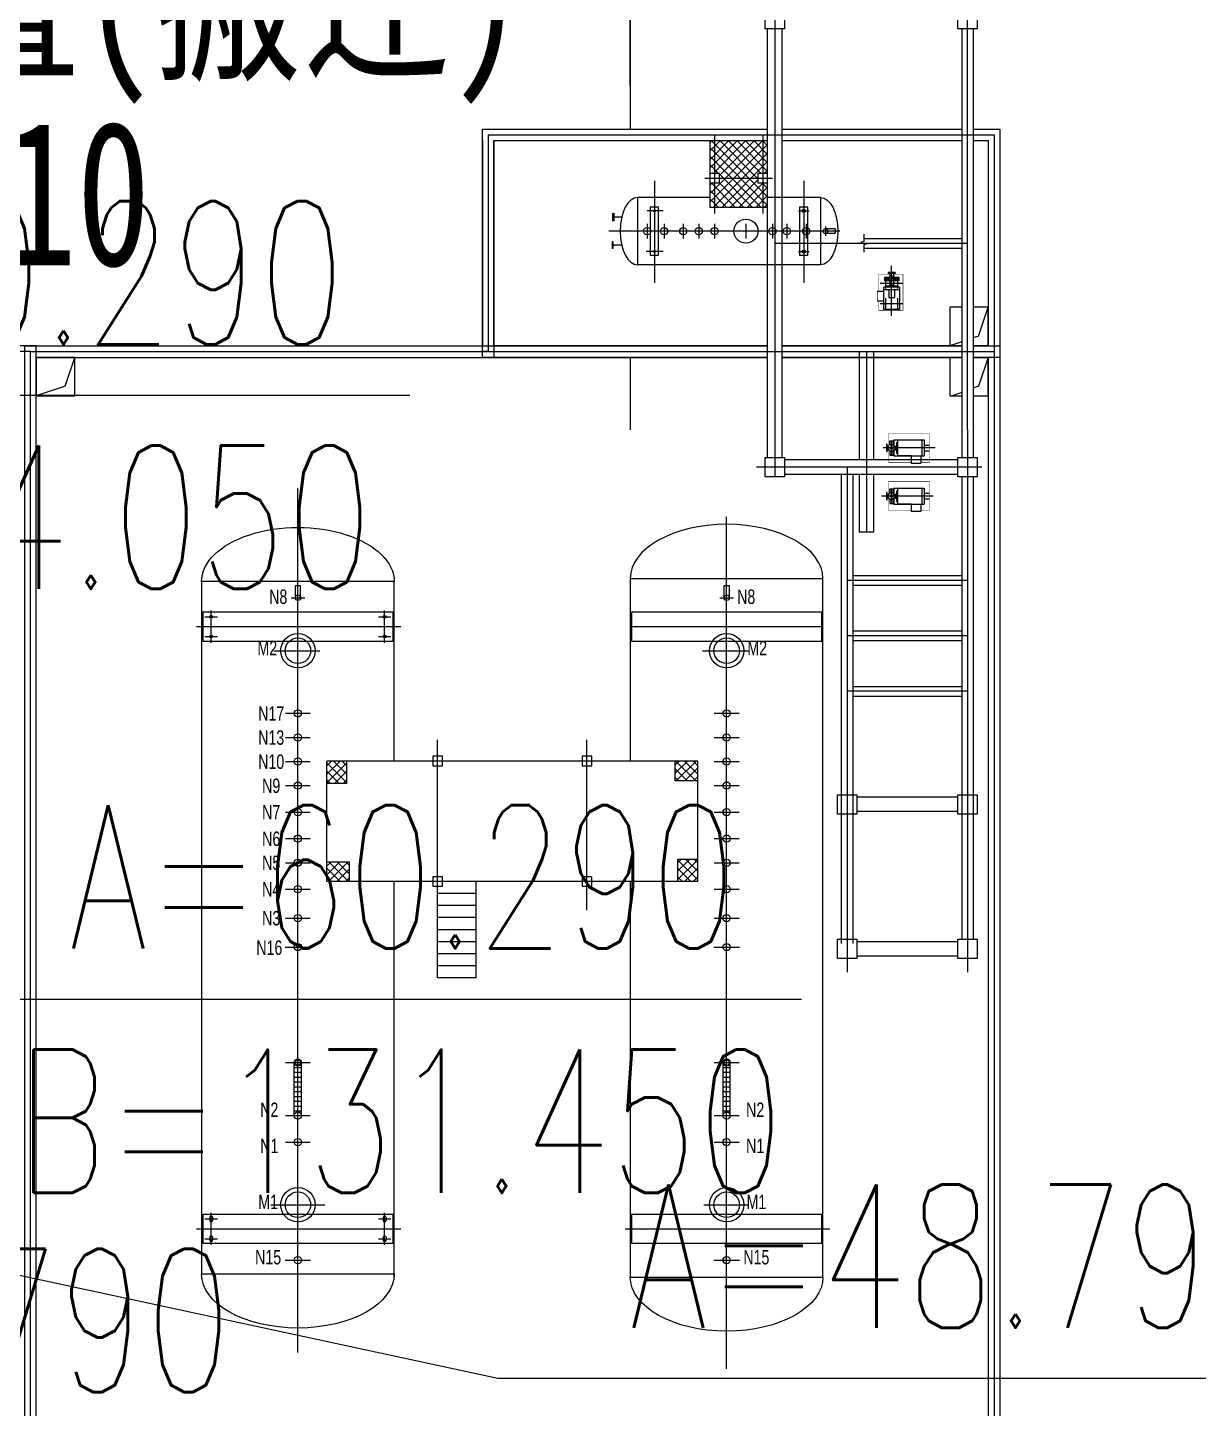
# Model space of a CAD drawing. Extents: x -170 to 1091, y -90 to 504.
# Drawn here: x 138.44 to 162.74, y 44.56 to 73.23 of the extents above; entities that cross this region are included whole.
import ezdxf
from ezdxf.enums import TextEntityAlignment as Align

# ---------------------------------------------------------------- set-up
doc = ezdxf.new("R2010")
doc.units = 0
doc.header["$LTSCALE"] = 1000
doc.linetypes.add('CENTER', pattern=[50.8, 31.75, -6.35, 6.35, -6.35])
doc.layers.get('0').update_dxf_attribs({"linetype": 'CONTINUOUS'})
for name, color, linetype in [('DIM_COOR', 3, 'CONTINUOUS'), ('PUB_TEXT', 7, 'CONTINUOUS'), ('中心线', 3, 'CENTER'), ('已建', 8, 'CONTINUOUS'), ('管架', 30, 'CONTINUOUS')]:
    doc.layers.add(name, color=color, linetype=linetype)
doc.styles.add('_TCH_DIM', font='SIMPLEX', dxfattribs={"bigfont": 'GBCBIG'})
doc.styles.add('HGCAD', font='HGCAD.SHX', dxfattribs={"width": 0.75, "bigfont": 'hztxt.shx'})
doc.styles.get("Standard").update_dxf_attribs({"font": '', "width": 0.75})
doc.styles.get('STANDARD').set_extended_font_data('SimSun')
pattern_1 = [(134.99994, (2963.65205, 432.64391), (0.08838844, 0.0883882553), []), (44.99994, (2963.65205, 432.64391), (0.0883882553, -0.08838844), [])]

msp = doc.modelspace()

# ---------------------------------------------------------------- hatches: boundary and pattern name
at = {"layer": '已建', "linetype": 'Continuous'}
h = msp.add_hatch(dxfattribs=at)
h.set_pattern_fill('ANSI37', color=8, angle=-0.00006, style=0)
h.set_pattern_definition(pattern_1)
h.paths.add_polyline_path([(153.79996, 70.20014), (153.69996, 70.20014), (153.69996, 70.88014), (153.79996, 70.88014)])
h.paths.add_polyline_path([(153.69996, 70.88014), (153.69996, 70.20014), (153.59996, 70.20014), (153.59996, 70.10014), (152.79996, 70.10015), (152.79996, 70.20015), (152.69996, 70.20015), (152.69996, 70.88015)])
h.paths.add_polyline_path([(152.69996, 70.20015), (152.59996, 70.20015), (152.59996, 70.88015), (152.69996, 70.88015)])
h.paths.add_polyline_path([(153.59996, 70.00014), (153.69996, 70.00014), (153.69996, 69.70014), (152.69996, 69.70015), (152.69996, 70.00015), (152.79996, 70.00015), (152.79996, 70.10015), (153.59996, 70.10014)])
h.paths.add_polyline_path([(153.69996, 70.00014), (153.79996, 70.00014), (153.79996, 69.70014), (153.69996, 69.70014)])
h.paths.add_polyline_path([(152.69996, 69.70015), (152.59996, 69.70015), (152.59996, 70.00015), (152.69996, 70.00015)])
h.paths.add_polyline_path([(152.69996, 69.50015), (152.59996, 69.50015), (152.59996, 69.70015), (152.69996, 69.70015)])
h.paths.add_polyline_path([(153.69996, 69.70014), (153.69996, 69.50014), (152.69996, 69.50015), (152.69996, 69.70015)])
h.paths.add_polyline_path([(153.79996, 69.50014), (153.69996, 69.50014), (153.69996, 69.70014), (153.79996, 69.70014)])
h = msp.add_hatch(dxfattribs=at)
h.set_pattern_fill('ANSI37', color=8, angle=-90.00006, style=0)
h.set_pattern_definition([(224.99994, (-229.99382, 2869.30226), (-0.0883882553, 0.08838844), []), (134.99994, (-229.99382, 2869.30226), (0.08838844, 0.0883882553), [])])
h.paths.add_polyline_path([(144.64995, 57.53387), (144.64995, 58.00015), (145.05976, 58.00015), (145.05976, 57.53387)])
h = msp.add_hatch(dxfattribs=at)
h.set_pattern_fill('ANSI37', color=8, angle=-0.00006, style=0)
h.set_pattern_definition(pattern_1)
h.paths.add_polyline_path([(151.88367, 57.59033), (151.88367, 58.00015), (152.34995, 58.00015), (152.34995, 57.59033)])
h = msp.add_hatch(dxfattribs=at)
h.set_pattern_fill('ANSI37', color=8, angle=179.99994, style=0)
h.set_pattern_definition([(314.99994, (-2666.65216, -319.14361), (-0.08838844, -0.0883882553), []), (224.99994, (-2666.65216, -319.14361), (-0.0883882553, 0.08838844), [])])
h.paths.add_polyline_path([(145.11622, 55.50015), (144.64994, 55.50015), (144.64994, 55.90997), (145.11622, 55.90997)])
h = msp.add_hatch(dxfattribs=at)
h.set_pattern_fill('ANSI37', color=8, angle=89.99994, style=0)
h.set_pattern_definition([(44.99994, (526.99371, -2755.80196), (0.0883882553, -0.08838844), []), (314.99994, (526.99371, -2755.80196), (-0.08838844, -0.0883882553), [])])
h.paths.add_polyline_path([(152.34994, 55.96643), (152.34994, 55.50015), (151.94013, 55.50015), (151.94013, 55.96643)])

# ---------------------------------------------------------------- linework, layer by layer
at = {"ltscale": 10}
for p, q in [((152.34995, 58.00015), (144.64995, 58.00015)), ((152.34994, 55.50015), (144.64994, 55.50015))]:
    msp.add_line(p, q, dxfattribs=at)
at = {"layer": 'DIM_COOR', "color": 4, "linetype": 'Continuous'}
for p, q in [((128.00347, 65.59796), (146.37347, 65.59796)), ((136.57505, 53.06058), (154.50505, 53.06058)), ((131.44994, 48.7899), (148.20357, 45.18865)), ((148.20357, 45.18865), (166.13357, 45.18865))]:
    msp.add_line(p, q, dxfattribs=at)
at = {"layer": '中心线', "ltscale": 30}
for p, q in [((138.49996, 66.50016), (118.49996, 66.49991)), ((138.49993, 43.00016), (138.49996, 66.50016)), ((138.49993, 43.00016), (138.49996, 66.50016)), ((138.49993, 43.00016), (138.49996, 66.50016)), ((138.49996, 66.50016), (158.49996, 66.50014))]:
    msp.add_line(p, q, dxfattribs=at)
at = {"layer": '已建', "color": 8, "linetype": 'Continuous'}
for p, q in [((153.94997, 79.30025), (153.94995, 64.8732)), ((157.94995, 64.8732), (157.94997, 79.30025)), ((150.94996, 72.01466), (150.94996, 74.88283)), ((150.94996, 74.88283), (150.94996, 71.12015)), ((153.79995, 64.8732), (153.79996, 73.20014)), ((154.09995, 64.8732), (154.09996, 73.20014)), ((157.82996, 73.20014), (157.82995, 64.8732)), ((158.06996, 73.20014), (158.06995, 64.8732)), ((147.99996, 71.00015), (147.99996, 66.50015)), ((147.99996, 71.00015), (158.49996, 71.00014)), ((152.59996, 70.88015), (152.59996, 69.50015)), ((152.69996, 71.00015), (152.69996, 69.36691)), ((153.69996, 71.00014), (153.69996, 69.36691)), ((153.79996, 69.50014), (153.79996, 70.88014)), ((158.49996, 71.00014), (158.49993, 43.00014)), ((151.44996, 70.04677), (151.44996, 67.93015)), ((152.49996, 70.10015), (153.89996, 70.10014)), ((153.79996, 70.20014), (153.59996, 70.20014)), ((153.59996, 70.20014), (153.59996, 70.00014)), ((153.59996, 70.00014), (153.79996, 70.00014)), ((154.54996, 70.04677), (154.54996, 67.93014)), ((152.59996, 69.70015), (151.09996, 69.70015)), ((151.09996, 69.70015), (151.09996, 68.30015)), ((151.44996, 69.65015), (151.44996, 68.2035)), ((154.89996, 69.70014), (153.79996, 69.70014)), ((154.89996, 69.70014), (154.89996, 68.30014)), ((150.58991, 69.21015), (150.58991, 69.37015)), ((150.58991, 69.21015), (150.58991, 69.37015)), ((150.61791, 69.21015), (150.61791, 69.37015)), ((150.61791, 69.21015), (150.61791, 69.37015)), ((151.62927, 69.42015), (151.29757, 69.42015)), ((152.59996, 69.50015), (153.79996, 69.50014)), ((154.439, 69.42014), (154.66092, 69.42014)), ((154.52996, 69.44014), (154.56996, 69.44014)), ((154.56996, 69.40014), (154.52996, 69.40014)), ((150.77395, 69.29015), (150.61791, 69.29015)), ((151.29996, 69.1544), (151.29996, 68.8459)), ((151.64996, 69.1544), (151.64996, 68.8459)), ((152.04996, 69.1544), (152.04996, 68.8459)), ((152.36996, 69.15439), (152.36996, 68.8459)), ((152.69996, 69.15439), (152.69996, 68.8459)), ((153.34996, 69.15439), (153.34996, 68.8459)), ((153.89996, 69.15439), (153.89996, 68.8459)), ((154.19996, 69.15439), (154.19996, 68.8459)), ((154.59996, 69.15439), (154.59996, 68.84589)), ((154.99996, 69.09572), (154.99996, 68.90456)), ((155.30196, 69.00014), (150.50212, 69.00015)), ((155.19996, 69.05014), (154.99996, 69.05014)), ((155.19996, 68.95014), (154.99996, 68.95014)), ((155.19996, 69.05014), (155.19996, 68.95014)), ((155.79608, 68.93917), (155.79608, 68.78364)), ((155.79608, 68.85014), (157.82996, 68.85014)), ((150.57391, 68.74915), (150.57191, 68.74915)), ((150.57391, 68.67115), (150.57191, 68.67115)), ((150.57391, 68.74915), (150.57591, 68.74915)), ((150.57391, 68.67115), (150.57591, 68.67115)), ((150.58991, 68.77815), (150.57591, 68.77815)), ((150.58991, 68.64215), (150.57591, 68.64215)), ((150.58991, 68.64215), (150.58991, 68.77815)), ((150.58991, 68.64215), (150.58991, 68.77815)), ((150.77395, 68.71015), (150.58991, 68.71015)), ((151.62927, 68.58015), (151.28298, 68.58015)), ((153.94996, 68.75014), (157.94996, 68.75014)), ((154.439, 68.58111), (154.66092, 68.58111)), ((154.52996, 68.59986), (154.56996, 68.59986)), ((154.56996, 68.55986), (154.52996, 68.55986)), ((155.79608, 68.71665), (155.79608, 68.56112)), ((155.79608, 68.65014), (157.82996, 68.65014)), ((154.89996, 68.30014), (151.09996, 68.30015)), ((156.37496, 67.24264), (156.37496, 68.28292)), ((156.32234, 68.03611), (156.22496, 68.03611)), ((156.22496, 68.03611), (156.22496, 67.96611)), ((156.32556, 67.99611), (156.22496, 67.99611)), ((156.52496, 67.96611), (156.22496, 67.96611)), ((156.24996, 68.03088), (156.24996, 67.8094)), ((156.24996, 68.03088), (156.24996, 67.8094)), ((156.24996, 68.03088), (156.24996, 67.8094)), ((156.47396, 68.02014), (156.27396, 68.02014)), ((156.29996, 68.14014), (156.29996, 68.12014)), ((156.44996, 68.14014), (156.29996, 68.14014)), ((156.44996, 68.12014), (156.29996, 68.12014)), ((156.33896, 68.12014), (156.33896, 68.0613)), ((156.33896, 67.96611), (156.33896, 67.87611)), ((156.41096, 68.12014), (156.41096, 68.05952)), ((156.41096, 67.96611), (156.41096, 67.87611)), ((156.52496, 67.99611), (156.42235, 67.99611)), ((156.52496, 68.03611), (156.42557, 68.03611)), ((156.44996, 68.14014), (156.44996, 68.12014)), ((156.49996, 68.03088), (156.49996, 67.8094)), ((156.49996, 68.03088), (156.49996, 67.8094)), ((156.52496, 68.03611), (156.52496, 67.96611)), ((156.20996, 67.74767), (156.07996, 67.74767)), ((156.13922, 67.92014), (156.61069, 67.92014)), ((156.53996, 67.83611), (156.20996, 67.83611)), ((156.20996, 67.37111), (156.20996, 67.83611)), ((156.20996, 67.78211), (156.20996, 67.80211)), ((156.53996, 67.78211), (156.20996, 67.78211)), ((156.48496, 67.85611), (156.26496, 67.85611)), ((156.26496, 67.85611), (156.26496, 67.83611)), ((156.31496, 67.78211), (156.31496, 67.62211)), ((156.41496, 67.87611), (156.33496, 67.87611)), ((156.33496, 67.87611), (156.33496, 67.85611)), ((156.41496, 67.87611), (156.41496, 67.85611)), ((156.43496, 67.78211), (156.43496, 67.62211)), ((156.48496, 67.85611), (156.48496, 67.83611)), ((156.53996, 67.83611), (156.53996, 67.37111)), ((156.20996, 67.54767), (156.07996, 67.54767)), ((156.13922, 67.50014), (156.61069, 67.50014)), ((156.53996, 67.37111), (156.20996, 67.37111)), ((156.24996, 67.61088), (156.24996, 67.3894)), ((156.31496, 67.62211), (156.43496, 67.62211)), ((156.49996, 67.61088), (156.49996, 67.3894)), ((156.49996, 67.61088), (156.49996, 67.3894)), ((158.17996, 66.82014), (158.37996, 67.42014)), ((158.17996, 66.82014), (158.06996, 66.78347)), ((138.49996, 66.50016), (158.49996, 66.50014)), ((155.69996, 66.50014), (155.69995, 64.25014)), ((155.84996, 66.50014), (155.84995, 62.75014)), ((155.99996, 66.50014), (155.99995, 64.25014)), ((157.82996, 66.70347), (157.57996, 66.62014)), ((150.94996, 66.38015), (150.94995, 64.8732)), ((153.79995, 64.30014), (153.79995, 64.8732)), ((153.94995, 64.8732), (153.94995, 63.90014)), ((154.09995, 64.30014), (154.09995, 64.8732)), ((157.82995, 64.8732), (157.82995, 64.30014)), ((157.94995, 64.8732), (157.94994, 53.61776)), ((158.06995, 64.8732), (158.06995, 64.30014)), ((157.27759, 64.50014), (156.19714, 64.50014)), ((156.29895, 64.53783), (156.29895, 64.46246)), ((156.36595, 64.59014), (156.36595, 64.41014)), ((156.37495, 64.43361), (156.37495, 64.65014)), ((156.37495, 64.56667), (156.37495, 64.35014)), ((156.41995, 64.53614), (156.45595, 64.53614)), ((156.45595, 64.54014), (156.45595, 64.46014)), ((156.45595, 64.54014), (156.47595, 64.54014)), ((156.47595, 64.61014), (156.47595, 64.39014)), ((156.47595, 64.61014), (156.49595, 64.61014)), ((156.49595, 64.66514), (156.49595, 64.33514)), ((156.99995, 64.66514), (156.99995, 64.33514)), ((157.04995, 64.56014), (157.15995, 64.56014)), ((157.74995, 64.25014), (154.14995, 64.25014)), ((156.41995, 64.46414), (156.45595, 64.46414)), ((156.45595, 64.46014), (156.47595, 64.46014)), ((156.47595, 64.39014), (156.49595, 64.39014)), ((156.77995, 64.33514), (156.49595, 64.33514)), ((157.04995, 64.44014), (157.15995, 64.44014)), ((158.24995, 64.10014), (153.56884, 64.10014)), ((157.74995, 63.95014), (154.14995, 63.95014)), ((155.32995, 63.95014), (155.32994, 54.21014)), ((155.44995, 64.10014), (155.44994, 53.61776)), ((155.56995, 63.95014), (155.56994, 54.21014)), ((155.69995, 63.95014), (155.69995, 62.75014)), ((155.99995, 63.95014), (155.99995, 62.75014)), ((144.04993, 45.7206), (144.04995, 63.66092)), ((156.37495, 63.43361), (156.37495, 63.65014)), ((156.49595, 63.66514), (156.49595, 63.33514)), ((156.99995, 63.66514), (156.99995, 63.33514)), ((157.82995, 63.90014), (157.82994, 54.30014)), ((158.06995, 63.90014), (158.06994, 54.30014)), ((157.23822, 63.50014), (156.16595, 63.50014)), ((156.29895, 63.53783), (156.29895, 63.46246)), ((156.36595, 63.59014), (156.36595, 63.41014)), ((156.37495, 63.56667), (156.37495, 63.35014)), ((156.41995, 63.53614), (156.45595, 63.53614)), ((156.41995, 63.46414), (156.45595, 63.46414)), ((156.45595, 63.54014), (156.45595, 63.46014)), ((156.45595, 63.54014), (156.47595, 63.54014)), ((156.45595, 63.46014), (156.47595, 63.46014)), ((156.47595, 63.61014), (156.47595, 63.39014)), ((156.47595, 63.61014), (156.49595, 63.61014)), ((156.47595, 63.39014), (156.49595, 63.39014)), ((157.04995, 63.56014), (157.15995, 63.56014)), ((157.04995, 63.44014), (157.15995, 63.44014)), ((152.94993, 45.38526), (152.94995, 63.07338)), ((156.77995, 63.33514), (156.49595, 63.33514)), ((155.99995, 62.75014), (155.69995, 62.75014)), ((142.04995, 61.72516), (142.04994, 47.35516)), ((146.04995, 61.72515), (142.04995, 61.72516)), ((146.04995, 58.00015), (146.04995, 61.72515)), ((150.94995, 61.79015), (154.94995, 61.79014)), ((150.94995, 61.79015), (150.94995, 58.00015)), ((154.94994, 47.29014), (154.94995, 61.79014)), ((157.94995, 61.75014), (155.44995, 61.75014)), ((155.56995, 61.85014), (157.82995, 61.85014)), ((155.56995, 61.65014), (157.82995, 61.65014)), ((143.90837, 61.39015), (144.19153, 61.39015)), ((152.80837, 61.39015), (153.09153, 61.39015)), ((142.24995, 60.45632), (142.24995, 61.12399)), ((145.84995, 60.45632), (145.84995, 61.12399)), ((141.94588, 60.79016), (146.19015, 60.79015)), ((142.12112, 60.99516), (142.37878, 60.99516)), ((145.72112, 60.99515), (145.97878, 60.99515)), ((150.94995, 60.79015), (154.94995, 60.79014)), ((142.12112, 60.58516), (142.37878, 60.58516)), ((145.72112, 60.58515), (145.97878, 60.58515)), ((157.94995, 60.60014), (155.44995, 60.60014)), ((155.56995, 60.70014), (157.82995, 60.70014)), ((155.56995, 60.50014), (157.82995, 60.50014)), ((143.54872, 60.29016), (144.50342, 60.29015)), ((152.44872, 60.29015), (153.40342, 60.29014)), ((157.94995, 59.45014), (155.44995, 59.45014)), ((155.56995, 59.55014), (157.82995, 59.55014)), ((155.56995, 59.35014), (157.82995, 59.35014)), ((144.30663, 58.99015), (143.79326, 58.99015)), ((153.20663, 58.99015), (152.69326, 58.99015)), ((143.79326, 58.49015), (144.30663, 58.49015)), ((152.69326, 58.49015), (153.20663, 58.49015)), ((146.94994, 55.50015), (146.94995, 58.44084)), ((150.04994, 54.90615), (150.04995, 58.44083)), ((143.79326, 57.99015), (144.30663, 57.99015)), ((144.64994, 55.50015), (144.64995, 58.00015)), ((152.34994, 55.50015), (152.34995, 58.00015)), ((152.69326, 57.99015), (153.20663, 57.99015)), ((143.79326, 57.49015), (144.30663, 57.49015)), ((152.69326, 57.49015), (153.20663, 57.49015)), ((157.74995, 57.25014), (155.64995, 57.25014)), ((143.79326, 56.94015), (144.30663, 56.94015)), ((152.69326, 56.94015), (153.20663, 56.94015)), ((157.74995, 56.95014), (155.64995, 56.95014)), ((143.79326, 56.39015), (144.30663, 56.39015)), ((152.69326, 56.39015), (153.20663, 56.39015)), ((143.79326, 55.89015), (144.30663, 55.89015)), ((152.69326, 55.89015), (153.20663, 55.89015)), ((143.79326, 55.34015), (144.30663, 55.34015)), ((146.04994, 47.29015), (146.04994, 55.50015)), ((146.94994, 53.50015), (146.94994, 55.50015)), ((147.74994, 53.50015), (147.74994, 55.50015)), ((150.94994, 55.50015), (150.94994, 47.29015)), ((152.69326, 55.34015), (153.20663, 55.34015)), ((147.74994, 55.25015), (146.94994, 55.25015)), ((147.74994, 55.00015), (146.94994, 55.00015)), ((147.74994, 54.75015), (146.94994, 54.75015)), ((143.79326, 54.74015), (144.30663, 54.74015)), ((147.74994, 54.50015), (146.94994, 54.50015)), ((152.69326, 54.74015), (153.20663, 54.74015)), ((147.74994, 54.25015), (146.94994, 54.25015)), ((157.74994, 54.25014), (155.64994, 54.25014)), ((143.78494, 54.14015), (144.31494, 54.14015)), ((147.74994, 54.00015), (146.94994, 54.00015)), ((152.68494, 54.14015), (153.21494, 54.14015)), ((157.74994, 53.95014), (155.64994, 53.95014)), ((147.74994, 53.75015), (146.94994, 53.75015)), ((147.74994, 53.50015), (146.94994, 53.50015)), ((143.79325, 51.74015), (144.30663, 51.74015)), ((143.97494, 50.64015), (143.97494, 51.74015)), ((143.97494, 51.64015), (144.12494, 51.64015)), ((144.12494, 50.64015), (144.12494, 51.74015)), ((152.69325, 51.74015), (153.20663, 51.74015)), ((152.87494, 50.64015), (152.87494, 51.74015)), ((152.87494, 51.64015), (153.02494, 51.64015)), ((153.02494, 50.64015), (153.02494, 51.74015)), ((143.97494, 51.54015), (144.12494, 51.54015)), ((143.97494, 51.44015), (144.12494, 51.44015)), ((143.97494, 51.34015), (144.12494, 51.34015)), ((152.87494, 51.54015), (153.02494, 51.54015)), ((152.87494, 51.44015), (153.02494, 51.44015)), ((152.87494, 51.34015), (153.02494, 51.34015)), ((143.97494, 51.24015), (144.12494, 51.24015)), ((143.97494, 51.14015), (144.12494, 51.14015)), ((143.97494, 51.04015), (144.12494, 51.04015)), ((152.87494, 51.24015), (153.02494, 51.24015)), ((152.87494, 51.14015), (153.02494, 51.14015)), ((152.87494, 51.04015), (153.02494, 51.04015)), ((143.97494, 50.94015), (144.12494, 50.94015)), ((143.97494, 50.84015), (144.12494, 50.84015)), ((143.97494, 50.74015), (144.12494, 50.74015)), ((152.87494, 50.94015), (153.02494, 50.94015)), ((152.87494, 50.84015), (153.02494, 50.84015)), ((152.87494, 50.74015), (153.02494, 50.74015)), ((143.79325, 50.64015), (144.30662, 50.64015)), ((152.69325, 50.64015), (153.20662, 50.64015)), ((143.79325, 50.09015), (144.30662, 50.09015)), ((152.69325, 50.09015), (153.20662, 50.09015)), ((143.48904, 48.79016), (144.61083, 48.79015)), ((143.48904, 48.79016), (144.61083, 48.79015)), ((143.57411, 48.79016), (144.48907, 48.79015)), ((152.47411, 48.79015), (153.38907, 48.79014)), ((152.47411, 48.79015), (153.38907, 48.79014)), ((142.1211, 48.49516), (142.37877, 48.49516)), ((142.21994, 48.52516), (142.21994, 48.46516)), ((142.24994, 47.95632), (142.24994, 48.62399)), ((142.27994, 48.52516), (142.27994, 48.46516)), ((145.7211, 48.49515), (145.97877, 48.49515)), ((145.81994, 48.52515), (145.81994, 48.46515)), ((145.84994, 47.95632), (145.84994, 48.62399)), ((145.87994, 48.52515), (145.87994, 48.46515)), ((141.94586, 48.29016), (146.19014, 48.29015)), ((150.84586, 48.29015), (155.09014, 48.29014)), ((142.1211, 48.08516), (142.37877, 48.08516)), ((142.21994, 48.11516), (142.21994, 48.05516)), ((142.27994, 48.11516), (142.27994, 48.05516)), ((145.7211, 48.08515), (145.97877, 48.08515)), ((145.81994, 48.11515), (145.81994, 48.05515)), ((145.87994, 48.11515), (145.87994, 48.05515)), ((143.78494, 47.64015), (144.31494, 47.64015)), ((152.68494, 47.64015), (153.21494, 47.64015)), ((142.04994, 47.35516), (146.04994, 47.35515)), ((150.94994, 47.29015), (154.94994, 47.29014))]:
    msp.add_line(p, q, dxfattribs=at)
for points in [[(154.14996, 73.60014), (154.14996, 73.20014), (153.74996, 73.20014), (153.74996, 73.60014)], [(158.14996, 73.60014), (158.14996, 73.20014), (157.74996, 73.20014), (157.74996, 73.60014)], [(152.79996, 70.20015), (152.59996, 70.20015), (152.59996, 70.00015), (152.79996, 70.00015)], [(151.53496, 69.50015), (151.36496, 69.50015), (151.36496, 68.50015), (151.53496, 68.50015)], [(154.63496, 69.50014), (154.46496, 69.50014), (154.46496, 68.50014), (154.63496, 68.50014)], [(156.28495, 64.57514), (156.26595, 64.57514), (156.26595, 64.42514), (156.28495, 64.42514)], [(154.14995, 64.30014), (154.14995, 63.90014), (153.74995, 63.90014), (153.74995, 64.30014)], [(158.14995, 64.30014), (158.14995, 63.90014), (157.74995, 63.90014), (157.74995, 64.30014)], [(156.28495, 63.57514), (156.26595, 63.57514), (156.26595, 63.42514), (156.28495, 63.42514)], [(146.02495, 61.09015), (142.07495, 61.09016), (142.07495, 60.49016), (146.02495, 60.49015)], [(154.92495, 61.09014), (150.97495, 61.09015), (150.97495, 60.49015), (154.92495, 60.49014)], [(147.04995, 58.10015), (146.84995, 58.10015), (146.84995, 57.90015), (147.04995, 57.90015)], [(150.14995, 58.10015), (149.94995, 58.10015), (149.94995, 57.90015), (150.14995, 57.90015)], [(155.64995, 57.30014), (155.64995, 56.90014), (155.24995, 56.90014), (155.24995, 57.30014)], [(158.14995, 57.30014), (158.14995, 56.90014), (157.74995, 56.90014), (157.74995, 57.30014)], [(147.04994, 55.60015), (146.84994, 55.60015), (146.84994, 55.40015), (147.04994, 55.40015)], [(150.14994, 55.60015), (149.94994, 55.60015), (149.94994, 55.40015), (150.14994, 55.40015)], [(155.64994, 54.30014), (155.64994, 53.90014), (155.24994, 53.90014), (155.24994, 54.30014)], [(158.14994, 54.30014), (158.14994, 53.90014), (157.74994, 53.90014), (157.74994, 54.30014)], [(146.02494, 48.59015), (142.07494, 48.59016), (142.07494, 47.99016), (146.02494, 47.99015)], [(154.92494, 48.59014), (150.97494, 48.59015), (150.97494, 47.99015), (154.92494, 47.99014)]]:
    msp.add_lwpolyline(points, close=True, dxfattribs=at)
for points in [[(153.79996, 66.38014), (147.87996, 66.38015), (147.87996, 71.12015), (153.79996, 71.12014)], [(154.09996, 71.12014), (157.82996, 71.12014)], [(158.06996, 71.12014), (158.61996, 71.12014), (158.61996, 66.38014), (158.06996, 66.38014)], [(147.99996, 71.00015), (147.99996, 66.50015), (147.87996, 66.50015)], [(147.87996, 70.88015), (147.87996, 66.62015)], [(148.11996, 70.88015), (148.11996, 66.38015), (147.87996, 66.38015)], [(153.79996, 66.62014), (148.11996, 66.62015), (148.11996, 70.88015), (153.79996, 70.88014)], [(154.09996, 70.88014), (157.82996, 70.88014)], [(158.06996, 70.88014), (158.37996, 70.88014), (158.37996, 66.62014), (158.06996, 66.62014)], [(150.57191, 68.77815), (150.57191, 68.64215)], [(150.57391, 68.74915), (150.57391, 68.67115)], [(150.57391, 68.74915), (150.57391, 68.67115)], [(150.57591, 68.77815), (150.57591, 68.64215)], [(150.58991, 68.77815), (150.58991, 68.64215)], [(155.79608, 68.78364), (155.73358, 68.76689), (155.85858, 68.7334), (155.79608, 68.71665)], [(157.82996, 67.42014), (157.57996, 67.42014), (157.57996, 66.62014), (157.82996, 66.62014)], [(158.06996, 66.62014), (158.37996, 66.62014), (158.37996, 67.42014), (158.06996, 67.42014)], [(158.61996, 66.38014), (158.61993, 42.88014), (138.37993, 42.88016), (138.37996, 66.62016), (153.79996, 66.62014)], [(154.09996, 66.62014), (157.82996, 66.62014)], [(157.82996, 66.62014), (154.09996, 66.62014)], [(158.06996, 66.62014), (158.61996, 66.62014)], [(158.61996, 66.62014), (158.61996, 66.38014)], [(158.37996, 66.38014), (158.37993, 43.12014), (138.61993, 43.12016), (138.61996, 66.38016), (153.79996, 66.38014)], [(154.09996, 66.38014), (157.82996, 66.38014)], [(157.82996, 66.38014), (154.09996, 66.38014)], [(157.82996, 66.38014), (157.57996, 66.38014), (157.57995, 65.58014), (157.82995, 65.58014)], [(158.06995, 65.58014), (158.37995, 65.58014), (158.37996, 66.38014), (158.06996, 66.38014)], [(158.37996, 66.38014), (158.17995, 65.78014), (158.06995, 65.7401)], [(158.06996, 66.38014), (158.37996, 66.38014), (158.37996, 66.38014)], [(157.82995, 65.65275), (157.63046, 65.58014)], [(156.27495, 64.53614), (156.29785, 64.53614)], [(156.33495, 64.65014), (156.40495, 64.65014)], [(156.33495, 64.56461), (156.33495, 64.65014)], [(156.33495, 64.56667), (156.33495, 64.56461)], [(156.40495, 64.55523), (156.40495, 64.65014)], [(156.41995, 64.66514), (156.41995, 64.33514)], [(156.41995, 64.66514), (157.04995, 64.66514)], [(156.49595, 64.66514), (156.99995, 64.66514)], [(157.04995, 64.66514), (157.04995, 64.33514)], [(156.27495, 64.46414), (156.29785, 64.46414)], [(156.33495, 64.43567), (156.33495, 64.35014)], [(156.33495, 64.35014), (156.40495, 64.35014)], [(156.40495, 64.44505), (156.40495, 64.35014)], [(156.41995, 64.33514), (157.04995, 64.33514)], [(156.77995, 64.33514), (156.77995, 64.18414)], [(156.97995, 64.33514), (156.97995, 64.18414)], [(156.77995, 64.18414), (156.97995, 64.18414)], [(156.33495, 63.65014), (156.40495, 63.65014)], [(156.33495, 63.56461), (156.33495, 63.65014)], [(156.40495, 63.55523), (156.40495, 63.65014)], [(156.41995, 63.66514), (156.41995, 63.33514)], [(156.41995, 63.66514), (157.04995, 63.66514)], [(156.49595, 63.66514), (156.99995, 63.66514)], [(157.04995, 63.66514), (157.04995, 63.33514)], [(156.27495, 63.53614), (156.29785, 63.53614)], [(156.27495, 63.46414), (156.29785, 63.46414)], [(156.33495, 63.56667), (156.33495, 63.56461)], [(156.33495, 63.43567), (156.33495, 63.35014)], [(156.33495, 63.35014), (156.40495, 63.35014)], [(156.40495, 63.44505), (156.40495, 63.35014)], [(156.41995, 63.33514), (157.04995, 63.33514)], [(156.77995, 63.33514), (156.77995, 63.18414)], [(156.77995, 63.18414), (156.97995, 63.18414)], [(156.97995, 63.33514), (156.97995, 63.18414)], [(144.10695, 61.38739), (144.10695, 61.63739), (143.99295, 61.63739), (143.99295, 61.38739)], [(153.00695, 61.38738), (153.00695, 61.63738), (152.89295, 61.63738), (152.89295, 61.38738)], [(145.05976, 58.00015), (145.05976, 57.53387), (144.64995, 57.53387)], [(152.34995, 57.59033), (151.88367, 57.59033), (151.88367, 58.00015)], [(144.64994, 55.90997), (145.11622, 55.90997), (145.11622, 55.50015)], [(151.94013, 55.50015), (151.94013, 55.96643), (152.34994, 55.96643)]]:
    msp.add_lwpolyline(points, dxfattribs=at)
for points, const_width in [([(156.41096, 68.10611), (156.60996, 68.10611), (156.60996, 67.35611), (156.10996, 67.35611), (156.10996, 67.54767)], 0.01), ([(156.10996, 67.74767), (156.10996, 68.10611), (156.33896, 68.10611)], 0.01), ([(156.07996, 67.74767), (156.07996, 67.54767)], 0.015), ([(156.97995, 64.20014), (157.15995, 64.20014), (157.15995, 64.80014), (156.30995, 64.80014), (156.30995, 64.55045)], 0.01), ([(156.30995, 64.44983), (156.30995, 64.20014), (156.77995, 64.20014)], 0.01), ([(156.97995, 63.20014), (157.15995, 63.20014), (157.15995, 63.80014), (156.30995, 63.80014), (156.30995, 63.55045)], 0.01), ([(156.30995, 63.44983), (156.30995, 63.20014), (156.77995, 63.20014)], 0.01)]:
    msp.add_lwpolyline(points, dxfattribs=dict(at, const_width=const_width))
for centre, radius in [((151.44996, 69.42015), 0.02), ((151.29996, 69.00015), 0.075), ((151.64996, 69.00015), 0.075), ((152.04996, 69.00015), 0.075), ((152.36996, 69.00015), 0.075), ((152.69996, 69.00015), 0.075), ((153.34996, 69.00014), 0.25), ((153.89996, 69.00014), 0.075), ((154.19996, 69.00014), 0.075), ((154.59996, 69.00014), 0.075), ((154.99996, 69.00014), 0.05), ((151.44996, 68.58015), 0.02), ((156.37396, 68.02014), 0.05403), ((156.37496, 68.02014), 0.024), ((156.36595, 64.50014), 0.024), ((156.36595, 63.50014), 0.024), ((144.04995, 61.39015), 0.057), ((152.94995, 61.39015), 0.057), ((142.24995, 60.99516), 0.03), ((145.84995, 60.99515), 0.03), ((142.24995, 60.58516), 0.03), ((144.04995, 60.29015), 0.3575), ((144.04995, 60.29015), 0.265), ((145.84995, 60.58515), 0.03), ((152.94995, 60.29015), 0.3575), ((152.94995, 60.29015), 0.265), ((144.04995, 58.99015), 0.075), ((152.94995, 58.99015), 0.075), ((144.04995, 58.49015), 0.075), ((152.94995, 58.49015), 0.075), ((144.04995, 57.99015), 0.075), ((152.94995, 57.99015), 0.075), ((144.04995, 57.49015), 0.075), ((152.94995, 57.49015), 0.075), ((144.04995, 56.94015), 0.075), ((152.94995, 56.94015), 0.075), ((144.04995, 56.39015), 0.075), ((152.94995, 56.39015), 0.075), ((144.04994, 55.89015), 0.075), ((152.94994, 55.89015), 0.075), ((144.04994, 55.34015), 0.075), ((152.94994, 55.34015), 0.075), ((144.04994, 54.74015), 0.075), ((152.94994, 54.74015), 0.075), ((144.04994, 54.14015), 0.075), ((152.94994, 54.14015), 0.075), ((144.04994, 51.74015), 0.075), ((144.04994, 51.74015), 0.057), ((152.94994, 51.74015), 0.075), ((152.94994, 51.74015), 0.057), ((144.04994, 50.64015), 0.075), ((144.04994, 50.64015), 0.075), ((152.94994, 50.64015), 0.075), ((144.04994, 50.09015), 0.075), ((152.94994, 50.09015), 0.075), ((144.04994, 48.79015), 0.3575), ((144.04994, 48.79015), 0.3575), ((144.04994, 48.79015), 0.3575), ((144.04994, 48.79015), 0.265), ((144.04994, 48.79015), 0.265), ((144.04994, 48.79015), 0.265), ((152.94994, 48.79015), 0.3575), ((152.94994, 48.79015), 0.3575), ((152.94994, 48.79015), 0.265), ((152.94994, 48.79015), 0.265), ((144.04994, 47.64015), 0.075), ((144.04994, 47.64015), 0.075), ((144.04994, 47.64015), 0.075), ((152.94994, 47.64015), 0.075), ((152.94994, 47.64015), 0.075), ((152.94994, 47.64015), 0.075)]:
    msp.add_circle(centre, radius, dxfattribs=at)
for centre, radius, start, end in [((154.52996, 69.42014), 0.02, 89.99994, 269.99994), ((154.56996, 69.42014), 0.02, 269.99994, 89.99994), ((154.52996, 68.57986), 0.02, 89.99994, 269.99994), ((154.56996, 68.57986), 0.02, 269.99994, 89.99994), ((156.36595, 64.50014), 0.0675, 89.99994, 269.99994), ((156.36595, 64.50014), 0.0675, 36.869838, 89.99994), ((156.36595, 64.50014), 0.0675, 269.99994, 323.130043), ((156.36595, 63.50014), 0.0675, 89.99994, 269.99994), ((156.36595, 63.50014), 0.0675, 36.869838, 89.99994), ((156.36595, 63.50014), 0.0675, 269.99994, 323.130043), ((142.24994, 48.52516), 0.03, 359.99994, 179.99994), ((142.24994, 48.46516), 0.03, 179.99994, 359.99994), ((145.84994, 48.52515), 0.03, 359.99994, 179.99994), ((145.84994, 48.46515), 0.03, 179.99994, 359.99994), ((142.24994, 48.11516), 0.03, 359.99994, 179.99994), ((142.24994, 48.05516), 0.03, 179.99994, 359.99994), ((145.84994, 48.11515), 0.03, 359.99994, 179.99994), ((145.84994, 48.05515), 0.03, 179.99994, 359.99994)]:
    msp.add_arc(centre, radius, start, end, dxfattribs=at)
for centre, major_axis, ratio in [((151.09996, 69.00015), (0, 0.7), 0.51170112), ((152.94995, 61.79015), (2, 0), 0.5625)]:
    msp.add_ellipse(centre, major_axis=major_axis, ratio=ratio, start_param=0, end_param=3.14159265, dxfattribs=at)
at = {"layer": '已建', "color": 8, "linetype": 'Continuous', "extrusion": (0, 0, -1)}
for centre, major_axis, ratio, start_param, end_param in [((154.89996, 69.00014), (0, 0.7), 0.51170112, 0, 3.14159265), ((144.04995, 61.72515), (2, 0), 0.5625, 3.14159265, 6.28318531), ((144.04994, 47.35515), (2, 0), 0.5625, 0, 3.14159265), ((152.94994, 47.29015), (2, 0), 0.5625, 0, 3.14159265)]:
    msp.add_ellipse(centre, major_axis=major_axis, ratio=ratio, start_param=start_param, end_param=end_param, dxfattribs=at)
at = {"layer": '管架'}
for q in [(139.41996, 66.38016), (138.61995, 65.58016)]:
    msp.add_line((139.21995, 65.78016), q, dxfattribs=at)
msp.add_lwpolyline([(118.37996, 66.37991), (118.37993, 42.87991), (138.61993, 42.87989), (138.61996, 66.61989), (123.19996, 66.61991)], dxfattribs=at)
msp.add_lwpolyline([(139.41996, 66.38016), (138.61996, 66.38016), (138.61995, 65.58016), (139.41995, 65.58016)], close=True, dxfattribs=at)

# ---------------------------------------------------------------- texts
at = {"layer": 'PUB_TEXT', "linetype": 'Continuous', "width": 0.75}
for s, p in [('汽提装置(搬迁)', (127.27356, 72.43999)), ('8.5X10', (131.80436, 68.28837))]:
    msp.add_text(s, height=3, rotation=359.99994, dxfattribs=at).set_placement(p)
at = {"layer": 'PUB_TEXT', "linetype": 'Continuous', "style": '_TCH_DIM', "width": 0.705882}
for s, p in [('A=60.290', (131.17347, 66.64796)), ('B=124.050', (129.67347, 61.57296)), ('A=60.290', (139.30505, 54.11058)), ('B=131.450', (138.20505, 49.03558)), ('A=48.790', (150.93357, 46.23865)), ('A=48.790', (128.81938, 44.90028))]:
    msp.add_text(s, height=2.975, dxfattribs=at).set_placement(p)
at = {"layer": '已建', "color": 8, "linetype": 'Continuous', "style": 'HGCAD', "width": 0.75}
for s, p in [('N8', (143.64317, 61.41149)), ('N8', (153.35673, 61.41148)), ('M2', (143.41532, 60.34816)), ('M2', (153.58458, 60.34815)), ('N17', (143.49657, 58.98769)), ('N13', (143.49657, 58.48769)), ('N10', (143.49657, 57.98769)), ('N9', (143.49657, 57.48769)), ('N7', (143.49657, 56.93769)), ('N6', (143.49657, 56.38769)), ('N5', (143.49657, 55.88769)), ('N4', (143.49657, 55.33769)), ('N3', (143.49657, 54.73769)), ('N16', (143.45699, 54.12673)), ('N2', (143.45698, 50.76461)), ('N2', (153.5429, 50.7646)), ('N1', (143.45698, 50.01199)), ('N1', (153.5429, 50.01198)), ('M1', (143.43262, 48.85017)), ('M1', (153.56726, 48.85016)), ('N15', (143.43261, 47.70017)), ('N15', (153.56726, 47.70016))]:
    msp.add_text(s, height=0.3, rotation=359.99994, dxfattribs=at).set_placement(p, align=Align.MIDDLE)

doc.saveas('drawing.dxf')
